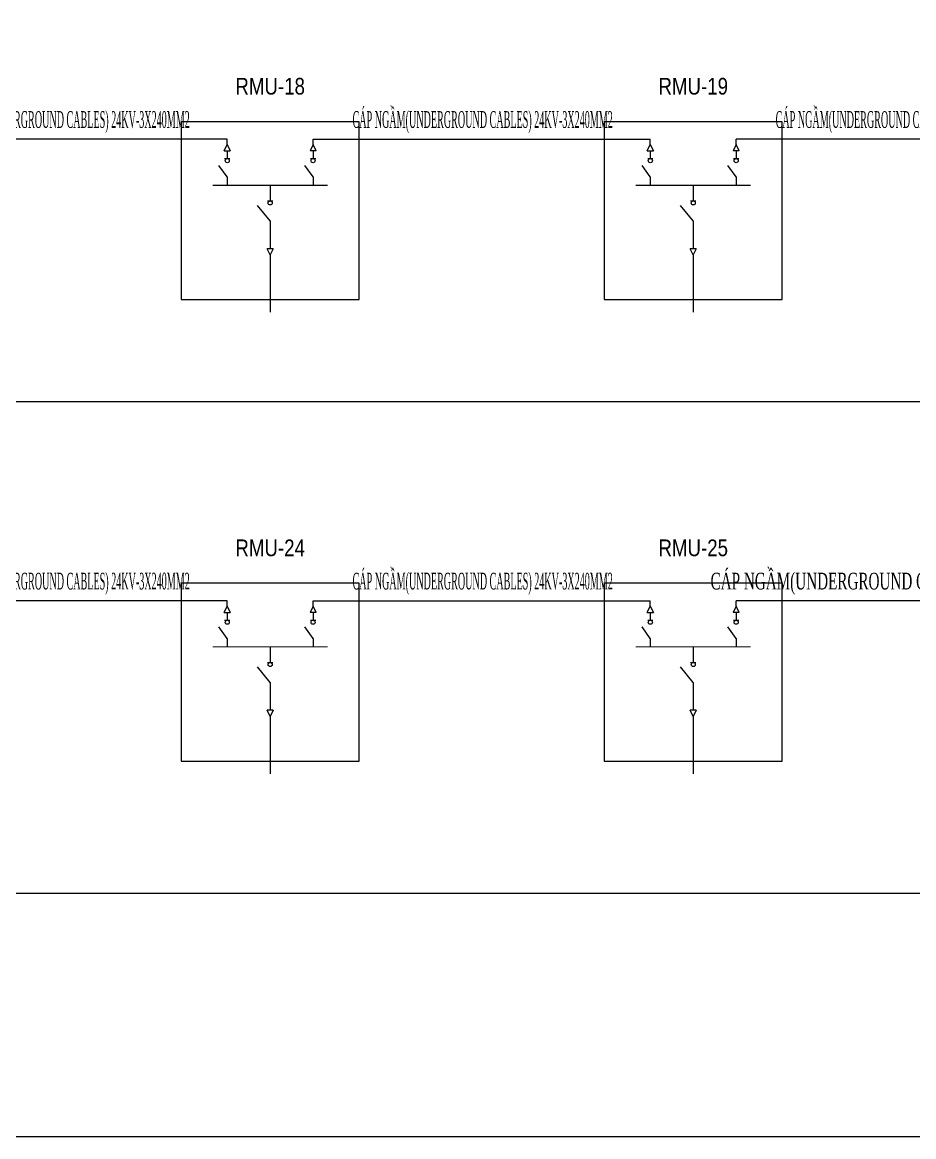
# Model space of a CAD drawing. Extents: x 391676 to 411044, y 2302576 to 2306330.
# Drawn here: x 392334 to 392867, y 2303862 to 2304528 of the extents above; entities that cross this region are included whole.
import ezdxf
from ezdxf.enums import TextEntityAlignment as Align

# ---------------------------------------------------------------- set-up
doc = ezdxf.new("R2010")
doc.units = 0
doc.header["$LTSCALE"] = 5
doc.header["$MEASUREMENT"] = 0
doc.layers.get('0').update_dxf_attribs({"linetype": 'CONTINUOUS', "lineweight": 5})
doc.styles.add('T1', font='vntimeh.shx', dxfattribs={"width": 0.6})
doc.styles.add('T2', font='VHARIAL.TTF', dxfattribs={"width": 0.8})

# ---------------------------------------------------------------- blocks, each defined once
blk = doc.blocks.new('sdgd3')
blk.add_wipeout([(396956.65, 2294428.25), (396956.65, 2295865.45), (398696.52, 2295865.45), (398696.52, 2294428.25)])
for p, q in [((397736.99, 2295024.38), (397535.42, 2295024.38)), ((397788.29, 2295024.38), (397989.87, 2295024.38)), ((398242.74, 2295024.38), (398041.16, 2295024.38)), ((397736.99, 2295017.4), (397736.99, 2295012.72)), ((397736.99, 2295017.4), (397736.99, 2295012.72)), ((397788.29, 2295017.4), (397788.29, 2295012.72)), ((397788.29, 2295017.4), (397788.29, 2295012.72)), ((397989.87, 2295017.4), (397989.87, 2295012.72)), ((397989.87, 2295017.4), (397989.87, 2295012.72)), ((398041.16, 2295017.4), (398041.16, 2295012.72)), ((398041.16, 2295017.4), (398041.16, 2295012.72)), ((397735.41, 2295012.72), (397738.58, 2295012.72)), ((397786.71, 2295012.72), (397789.87, 2295012.72)), ((397988.28, 2295012.72), (397991.45, 2295012.72)), ((398039.58, 2295012.72), (398042.75, 2295012.72)), ((397736.99, 2295001.85), (397732.05, 2295008.66)), ((397736.99, 2295001.85), (397732.05, 2295008.66)), ((397788.29, 2295001.85), (397783.35, 2295008.66)), ((397788.29, 2295001.85), (397783.35, 2295008.66)), ((397989.87, 2295001.85), (397984.93, 2295008.66)), ((397989.87, 2295001.85), (397984.93, 2295008.66)), ((398041.16, 2295001.85), (398036.22, 2295008.66)), ((398041.16, 2295001.85), (398036.22, 2295008.66)), ((397736.99, 2295001.85), (397736.99, 2294996.75)), ((397736.99, 2295001.85), (397736.99, 2294996.75)), ((397762.64, 2294996.75), (397762.64, 2294987.45)), ((397762.64, 2294996.75), (397762.64, 2294987.45)), ((397788.29, 2295001.85), (397788.29, 2294996.75)), ((397788.29, 2295001.85), (397788.29, 2294996.75)), ((397989.87, 2295001.85), (397989.87, 2294996.75)), ((397989.87, 2295001.85), (397989.87, 2294996.75)), ((398015.51, 2294996.75), (398015.51, 2294987.45)), ((398015.51, 2294996.75), (398015.51, 2294987.45)), ((398041.16, 2295001.85), (398041.16, 2294996.75)), ((398041.16, 2295001.85), (398041.16, 2294996.75)), ((397762.64, 2294975.49), (397755.1, 2294984.78)), ((397762.64, 2294975.49), (397755.1, 2294984.78)), ((397761.06, 2294987.45), (397764.22, 2294987.45)), ((398015.51, 2294975.49), (398007.97, 2294984.78)), ((398015.51, 2294975.49), (398007.97, 2294984.78)), ((398013.93, 2294987.45), (398017.1, 2294987.45)), ((397762.64, 2294975.49), (397762.64, 2294958.87)), ((397762.64, 2294975.49), (397762.64, 2294958.87)), ((398015.51, 2294975.49), (398015.51, 2294958.87)), ((398015.51, 2294975.49), (398015.51, 2294958.87)), ((397043.77, 2294867.5), (398621.03, 2294867.5)), ((397736.99, 2294748.55), (397535.42, 2294748.55)), ((397788.29, 2294748.55), (397989.87, 2294748.55)), ((398242.74, 2294748.55), (398041.16, 2294748.55)), ((397735.41, 2294736.88), (397738.58, 2294736.88)), ((397736.99, 2294741.57), (397736.99, 2294736.88)), ((397736.99, 2294741.57), (397736.99, 2294736.88)), ((397786.71, 2294736.88), (397789.87, 2294736.88)), ((397788.29, 2294741.57), (397788.29, 2294736.88)), ((397788.29, 2294741.57), (397788.29, 2294736.88)), ((397988.28, 2294736.88), (397991.45, 2294736.88)), ((397989.87, 2294741.57), (397989.87, 2294736.88)), ((397989.87, 2294741.57), (397989.87, 2294736.88)), ((398039.58, 2294736.88), (398042.75, 2294736.88)), ((398041.16, 2294741.57), (398041.16, 2294736.88)), ((398041.16, 2294741.57), (398041.16, 2294736.88)), ((397736.99, 2294726.02), (397732.05, 2294732.83)), ((397736.99, 2294726.02), (397732.05, 2294732.83)), ((397788.29, 2294726.02), (397783.35, 2294732.83)), ((397788.29, 2294726.02), (397783.35, 2294732.83)), ((397989.87, 2294726.02), (397984.93, 2294732.83)), ((397989.87, 2294726.02), (397984.93, 2294732.83)), ((398041.16, 2294726.02), (398036.22, 2294732.83)), ((398041.16, 2294726.02), (398036.22, 2294732.83)), ((397736.99, 2294726.02), (397736.99, 2294720.92)), ((397736.99, 2294726.02), (397736.99, 2294720.92)), ((397788.29, 2294726.02), (397788.29, 2294720.92)), ((397788.29, 2294726.02), (397788.29, 2294720.92)), ((397989.87, 2294726.02), (397989.87, 2294720.92)), ((397989.87, 2294726.02), (397989.87, 2294720.92)), ((398041.16, 2294726.02), (398041.16, 2294720.92)), ((398041.16, 2294726.02), (398041.16, 2294720.92)), ((397762.64, 2294720.92), (397762.64, 2294711.62)), ((397762.64, 2294720.92), (397762.64, 2294711.62)), ((398015.51, 2294720.92), (398015.51, 2294711.62)), ((398015.51, 2294720.92), (398015.51, 2294711.62)), ((397761.06, 2294711.62), (397764.22, 2294711.62)), ((398013.93, 2294711.62), (398017.1, 2294711.62)), ((397762.64, 2294699.66), (397755.1, 2294708.95)), ((397762.64, 2294699.66), (397755.1, 2294708.95)), ((398015.51, 2294699.66), (398007.97, 2294708.95)), ((398015.51, 2294699.66), (398007.97, 2294708.95)), ((397762.64, 2294699.66), (397762.64, 2294683.04)), ((397762.64, 2294699.66), (397762.64, 2294683.04)), ((398015.51, 2294699.66), (398015.51, 2294683.04)), ((398015.51, 2294699.66), (398015.51, 2294683.04)), ((398495.61, 2294573.61), (397044.91, 2294573.61))]:
    blk.add_line(p, q)
at = {"ltscale": 20}
for p, q in [((397736.99, 2295021.15), (397736.99, 2295024.38)), ((397736.99, 2295021.15), (397736.99, 2295024.38)), ((397788.29, 2295021.15), (397788.29, 2295024.38)), ((397788.29, 2295021.15), (397788.29, 2295024.38)), ((397989.87, 2295021.15), (397989.87, 2295024.38)), ((397989.87, 2295021.15), (397989.87, 2295024.38)), ((398041.16, 2295021.15), (398041.16, 2295024.38)), ((398041.16, 2295021.15), (398041.16, 2295024.38)), ((397735.17, 2295017.4), (397736.99, 2295021.15)), ((397735.17, 2295017.4), (397736.99, 2295021.15)), ((397735.17, 2295017.4), (397738.82, 2295017.4)), ((397735.17, 2295017.4), (397738.82, 2295017.4)), ((397736.99, 2295021.15), (397738.82, 2295017.4)), ((397736.99, 2295021.15), (397738.82, 2295017.4)), ((397788.29, 2295021.15), (397786.47, 2295017.4)), ((397788.29, 2295021.15), (397786.47, 2295017.4)), ((397790.11, 2295017.4), (397786.47, 2295017.4)), ((397790.11, 2295017.4), (397786.47, 2295017.4)), ((397790.11, 2295017.4), (397788.29, 2295021.15)), ((397790.11, 2295017.4), (397788.29, 2295021.15)), ((397988.04, 2295017.4), (397989.87, 2295021.15)), ((397988.04, 2295017.4), (397989.87, 2295021.15)), ((397988.04, 2295017.4), (397991.69, 2295017.4)), ((397988.04, 2295017.4), (397991.69, 2295017.4)), ((397989.87, 2295021.15), (397991.69, 2295017.4)), ((397989.87, 2295021.15), (397991.69, 2295017.4)), ((398041.16, 2295021.15), (398039.34, 2295017.4)), ((398041.16, 2295021.15), (398039.34, 2295017.4)), ((398042.99, 2295017.4), (398039.34, 2295017.4)), ((398042.99, 2295017.4), (398039.34, 2295017.4)), ((398042.99, 2295017.4), (398041.16, 2295021.15)), ((398042.99, 2295017.4), (398041.16, 2295021.15)), ((397764.47, 2294958.87), (397760.82, 2294958.87)), ((397762.64, 2294955.13), (397760.82, 2294958.87)), ((397764.47, 2294958.87), (397760.82, 2294958.87)), ((397762.64, 2294955.13), (397760.82, 2294958.87)), ((397764.47, 2294958.87), (397762.64, 2294955.13)), ((397764.47, 2294958.87), (397762.64, 2294955.13)), ((398017.34, 2294958.87), (398013.69, 2294958.87)), ((398015.51, 2294955.13), (398013.69, 2294958.87)), ((398017.34, 2294958.87), (398013.69, 2294958.87)), ((398015.51, 2294955.13), (398013.69, 2294958.87)), ((398017.34, 2294958.87), (398015.51, 2294955.13)), ((398017.34, 2294958.87), (398015.51, 2294955.13)), ((397762.64, 2294955.13), (397762.64, 2294920.96)), ((397762.64, 2294955.13), (397762.64, 2294920.96)), ((398015.51, 2294955.13), (398015.51, 2294920.96)), ((398015.51, 2294955.13), (398015.51, 2294920.96)), ((397735.17, 2294741.57), (397736.99, 2294745.32)), ((397735.17, 2294741.57), (397736.99, 2294745.32)), ((397736.99, 2294745.32), (397736.99, 2294748.55)), ((397736.99, 2294745.32), (397736.99, 2294748.55)), ((397736.99, 2294745.32), (397738.82, 2294741.57)), ((397736.99, 2294745.32), (397738.82, 2294741.57)), ((397788.29, 2294745.32), (397786.47, 2294741.57)), ((397788.29, 2294745.32), (397786.47, 2294741.57)), ((397788.29, 2294745.32), (397788.29, 2294748.55)), ((397788.29, 2294745.32), (397788.29, 2294748.55)), ((397790.11, 2294741.57), (397788.29, 2294745.32)), ((397790.11, 2294741.57), (397788.29, 2294745.32)), ((397988.04, 2294741.57), (397989.87, 2294745.32)), ((397988.04, 2294741.57), (397989.87, 2294745.32)), ((397989.87, 2294745.32), (397989.87, 2294748.55)), ((397989.87, 2294745.32), (397989.87, 2294748.55)), ((397989.87, 2294745.32), (397991.69, 2294741.57)), ((397989.87, 2294745.32), (397991.69, 2294741.57)), ((398041.16, 2294745.32), (398039.34, 2294741.57)), ((398041.16, 2294745.32), (398039.34, 2294741.57)), ((398041.16, 2294745.32), (398041.16, 2294748.55)), ((398041.16, 2294745.32), (398041.16, 2294748.55)), ((398042.99, 2294741.57), (398041.16, 2294745.32)), ((398042.99, 2294741.57), (398041.16, 2294745.32)), ((397735.17, 2294741.57), (397738.82, 2294741.57)), ((397735.17, 2294741.57), (397738.82, 2294741.57)), ((397790.11, 2294741.57), (397786.47, 2294741.57)), ((397790.11, 2294741.57), (397786.47, 2294741.57)), ((397988.04, 2294741.57), (397991.69, 2294741.57)), ((397988.04, 2294741.57), (397991.69, 2294741.57)), ((398042.99, 2294741.57), (398039.34, 2294741.57)), ((398042.99, 2294741.57), (398039.34, 2294741.57)), ((397764.47, 2294683.04), (397760.82, 2294683.04)), ((397762.64, 2294679.3), (397760.82, 2294683.04)), ((397764.47, 2294683.04), (397760.82, 2294683.04)), ((397762.64, 2294679.3), (397760.82, 2294683.04)), ((397764.47, 2294683.04), (397762.64, 2294679.3)), ((397764.47, 2294683.04), (397762.64, 2294679.3)), ((397762.64, 2294679.3), (397762.64, 2294645.13)), ((397762.64, 2294679.3), (397762.64, 2294645.13)), ((398017.34, 2294683.04), (398013.69, 2294683.04)), ((398015.51, 2294679.3), (398013.69, 2294683.04)), ((398017.34, 2294683.04), (398013.69, 2294683.04)), ((398015.51, 2294679.3), (398013.69, 2294683.04)), ((398017.34, 2294683.04), (398015.51, 2294679.3)), ((398017.34, 2294683.04), (398015.51, 2294679.3)), ((398015.51, 2294679.3), (398015.51, 2294645.13)), ((398015.51, 2294679.3), (398015.51, 2294645.13))]:
    blk.add_line(p, q, dxfattribs=at)
at = {"ltscale": 2}
blk.add_lwpolyline([(396956.65, 2295865.45), (398696.52, 2295865.45), (398696.52, 2294428.25), (396956.65, 2294428.25)], close=True, dxfattribs=at)
at = {"color": 3}
for points in [[(397709.48, 2295034.76), (397709.48, 2294928.44), (397815.8, 2294928.44), (397815.8, 2295034.76)], [(397962.35, 2295034.76), (397962.35, 2294928.44), (398068.67, 2294928.44), (398068.67, 2295034.76)], [(397709.48, 2294758.93), (397709.48, 2294652.61), (397815.8, 2294652.61), (397815.8, 2294758.93)], [(397962.35, 2294758.93), (397962.35, 2294652.61), (398068.67, 2294652.61), (398068.67, 2294758.93)]]:
    blk.add_lwpolyline(points, close=True, dxfattribs=at)
at = {"color": 6, "const_width": 0.652}
for points in [[(397728.3, 2294996.75), (397796.99, 2294996.75)], [(397981.17, 2294996.75), (398049.86, 2294996.75)], [(397728.3, 2294720.92), (397796.99, 2294720.92)], [(397981.17, 2294720.92), (398049.86, 2294720.92)]]:
    blk.add_lwpolyline(points, dxfattribs=at)
for centre in [(397736.99, 2295011.49), (397736.99, 2295011.49), (397788.29, 2295011.49), (397788.29, 2295011.49), (397989.87, 2295011.49), (397989.87, 2295011.49), (398041.16, 2295011.49), (398041.16, 2295011.49), (397762.64, 2294986.23), (397762.64, 2294986.23), (398015.51, 2294986.23), (398015.51, 2294986.23), (397736.99, 2294735.66), (397736.99, 2294735.66), (397788.29, 2294735.66), (397788.29, 2294735.66), (397989.87, 2294735.66), (397989.87, 2294735.66), (398041.16, 2294735.66), (398041.16, 2294735.66), (397762.64, 2294710.39), (397762.64, 2294710.39), (398015.51, 2294710.39), (398015.51, 2294710.39)]:
    blk.add_circle(centre, 1.23)
for s, style, width, p in [('RMU-18', 'T2', 0.8, (397762.64, 2295050.97)), ('RMU-19', 'T2', 0.8, (398015.51, 2295050.97)), ('c¸p NGÇM(UNDERGROUND CABLES) 24kv-3X240mm2', 'T1', 0.4, (397636.81, 2295031.08)), ('c¸p NGÇM(UNDERGROUND CABLES) 24kv-3X240mm2', 'T1', 0.4, (397889.68, 2295031.08)), ('c¸p NGÇM(UNDERGROUND CABLES) 24kv-3X240mm2', 'T1', 0.4, (398142.56, 2295031.08)), ('RMU-24', 'T2', 0.8, (397762.64, 2294775.13)), ('RMU-25', 'T2', 0.8, (398015.51, 2294775.13)), ('c¸p NGÇM(UNDERGROUND CABLES) 24kv-3X240mm2', 'T1', 0.4, (397636.81, 2294755.25)), ('c¸p NGÇM(UNDERGROUND CABLES) 24kv-3X240mm2', 'T1', 0.4, (397889.68, 2294755.25)), ('c¸p NGÇM(UNDERGROUND CABLES) 24kv-3X240mm2', 'T1', 0.6, (398142.56, 2294755.25))]:
    blk.add_text(s, height=10, dxfattribs=dict(style=style, width=width)).set_placement(p, align=Align.CENTER)
blk.add_wipeout([(396956.65, 2294428.25), (396956.65, 2295865.45), (398696.52, 2295865.45), (398696.52, 2294428.25)])
for p, q in [((397736.99, 2295024.38), (397535.42, 2295024.38)), ((397788.29, 2295024.38), (397989.87, 2295024.38)), ((398242.74, 2295024.38), (398041.16, 2295024.38)), ((397736.99, 2295017.4), (397736.99, 2295012.72)), ((397736.99, 2295017.4), (397736.99, 2295012.72)), ((397788.29, 2295017.4), (397788.29, 2295012.72)), ((397788.29, 2295017.4), (397788.29, 2295012.72)), ((397989.87, 2295017.4), (397989.87, 2295012.72)), ((397989.87, 2295017.4), (397989.87, 2295012.72)), ((398041.16, 2295017.4), (398041.16, 2295012.72)), ((398041.16, 2295017.4), (398041.16, 2295012.72)), ((397735.41, 2295012.72), (397738.58, 2295012.72)), ((397786.71, 2295012.72), (397789.87, 2295012.72)), ((397988.28, 2295012.72), (397991.45, 2295012.72)), ((398039.58, 2295012.72), (398042.75, 2295012.72)), ((397736.99, 2295001.85), (397732.05, 2295008.66)), ((397736.99, 2295001.85), (397732.05, 2295008.66)), ((397788.29, 2295001.85), (397783.35, 2295008.66)), ((397788.29, 2295001.85), (397783.35, 2295008.66)), ((397989.87, 2295001.85), (397984.93, 2295008.66)), ((397989.87, 2295001.85), (397984.93, 2295008.66)), ((398041.16, 2295001.85), (398036.22, 2295008.66)), ((398041.16, 2295001.85), (398036.22, 2295008.66)), ((397736.99, 2295001.85), (397736.99, 2294996.75)), ((397736.99, 2295001.85), (397736.99, 2294996.75)), ((397762.64, 2294996.75), (397762.64, 2294987.45)), ((397762.64, 2294996.75), (397762.64, 2294987.45)), ((397788.29, 2295001.85), (397788.29, 2294996.75)), ((397788.29, 2295001.85), (397788.29, 2294996.75)), ((397989.87, 2295001.85), (397989.87, 2294996.75)), ((397989.87, 2295001.85), (397989.87, 2294996.75)), ((398015.51, 2294996.75), (398015.51, 2294987.45)), ((398015.51, 2294996.75), (398015.51, 2294987.45)), ((398041.16, 2295001.85), (398041.16, 2294996.75)), ((398041.16, 2295001.85), (398041.16, 2294996.75)), ((397762.64, 2294975.49), (397755.1, 2294984.78)), ((397762.64, 2294975.49), (397755.1, 2294984.78)), ((397761.06, 2294987.45), (397764.22, 2294987.45)), ((398015.51, 2294975.49), (398007.97, 2294984.78)), ((398015.51, 2294975.49), (398007.97, 2294984.78)), ((398013.93, 2294987.45), (398017.1, 2294987.45)), ((397762.64, 2294975.49), (397762.64, 2294958.87)), ((397762.64, 2294975.49), (397762.64, 2294958.87)), ((398015.51, 2294975.49), (398015.51, 2294958.87)), ((398015.51, 2294975.49), (398015.51, 2294958.87)), ((397043.77, 2294867.5), (398621.03, 2294867.5)), ((397736.99, 2294748.55), (397535.42, 2294748.55)), ((397788.29, 2294748.55), (397989.87, 2294748.55)), ((398242.74, 2294748.55), (398041.16, 2294748.55)), ((397735.41, 2294736.88), (397738.58, 2294736.88)), ((397736.99, 2294741.57), (397736.99, 2294736.88)), ((397736.99, 2294741.57), (397736.99, 2294736.88)), ((397786.71, 2294736.88), (397789.87, 2294736.88)), ((397788.29, 2294741.57), (397788.29, 2294736.88)), ((397788.29, 2294741.57), (397788.29, 2294736.88)), ((397988.28, 2294736.88), (397991.45, 2294736.88)), ((397989.87, 2294741.57), (397989.87, 2294736.88)), ((397989.87, 2294741.57), (397989.87, 2294736.88)), ((398039.58, 2294736.88), (398042.75, 2294736.88)), ((398041.16, 2294741.57), (398041.16, 2294736.88)), ((398041.16, 2294741.57), (398041.16, 2294736.88)), ((397736.99, 2294726.02), (397732.05, 2294732.83)), ((397736.99, 2294726.02), (397732.05, 2294732.83)), ((397788.29, 2294726.02), (397783.35, 2294732.83)), ((397788.29, 2294726.02), (397783.35, 2294732.83)), ((397989.87, 2294726.02), (397984.93, 2294732.83)), ((397989.87, 2294726.02), (397984.93, 2294732.83)), ((398041.16, 2294726.02), (398036.22, 2294732.83)), ((398041.16, 2294726.02), (398036.22, 2294732.83)), ((397736.99, 2294726.02), (397736.99, 2294720.92)), ((397736.99, 2294726.02), (397736.99, 2294720.92)), ((397788.29, 2294726.02), (397788.29, 2294720.92)), ((397788.29, 2294726.02), (397788.29, 2294720.92)), ((397989.87, 2294726.02), (397989.87, 2294720.92)), ((397989.87, 2294726.02), (397989.87, 2294720.92)), ((398041.16, 2294726.02), (398041.16, 2294720.92)), ((398041.16, 2294726.02), (398041.16, 2294720.92)), ((397762.64, 2294720.92), (397762.64, 2294711.62)), ((397762.64, 2294720.92), (397762.64, 2294711.62)), ((398015.51, 2294720.92), (398015.51, 2294711.62)), ((398015.51, 2294720.92), (398015.51, 2294711.62)), ((397761.06, 2294711.62), (397764.22, 2294711.62)), ((398013.93, 2294711.62), (398017.1, 2294711.62)), ((397762.64, 2294699.66), (397755.1, 2294708.95)), ((397762.64, 2294699.66), (397755.1, 2294708.95)), ((398015.51, 2294699.66), (398007.97, 2294708.95)), ((398015.51, 2294699.66), (398007.97, 2294708.95)), ((397762.64, 2294699.66), (397762.64, 2294683.04)), ((397762.64, 2294699.66), (397762.64, 2294683.04)), ((398015.51, 2294699.66), (398015.51, 2294683.04)), ((398015.51, 2294699.66), (398015.51, 2294683.04)), ((398495.61, 2294573.61), (397044.91, 2294573.61))]:
    blk.add_line(p, q)
at = {"ltscale": 20}
for p, q in [((397736.99, 2295021.15), (397736.99, 2295024.38)), ((397736.99, 2295021.15), (397736.99, 2295024.38)), ((397788.29, 2295021.15), (397788.29, 2295024.38)), ((397788.29, 2295021.15), (397788.29, 2295024.38)), ((397989.87, 2295021.15), (397989.87, 2295024.38)), ((397989.87, 2295021.15), (397989.87, 2295024.38)), ((398041.16, 2295021.15), (398041.16, 2295024.38)), ((398041.16, 2295021.15), (398041.16, 2295024.38)), ((397735.17, 2295017.4), (397736.99, 2295021.15)), ((397735.17, 2295017.4), (397736.99, 2295021.15)), ((397735.17, 2295017.4), (397738.82, 2295017.4)), ((397735.17, 2295017.4), (397738.82, 2295017.4)), ((397736.99, 2295021.15), (397738.82, 2295017.4)), ((397736.99, 2295021.15), (397738.82, 2295017.4)), ((397788.29, 2295021.15), (397786.47, 2295017.4)), ((397788.29, 2295021.15), (397786.47, 2295017.4)), ((397790.11, 2295017.4), (397786.47, 2295017.4)), ((397790.11, 2295017.4), (397786.47, 2295017.4)), ((397790.11, 2295017.4), (397788.29, 2295021.15)), ((397790.11, 2295017.4), (397788.29, 2295021.15)), ((397988.04, 2295017.4), (397989.87, 2295021.15)), ((397988.04, 2295017.4), (397989.87, 2295021.15)), ((397988.04, 2295017.4), (397991.69, 2295017.4)), ((397988.04, 2295017.4), (397991.69, 2295017.4)), ((397989.87, 2295021.15), (397991.69, 2295017.4)), ((397989.87, 2295021.15), (397991.69, 2295017.4)), ((398041.16, 2295021.15), (398039.34, 2295017.4)), ((398041.16, 2295021.15), (398039.34, 2295017.4)), ((398042.99, 2295017.4), (398039.34, 2295017.4)), ((398042.99, 2295017.4), (398039.34, 2295017.4)), ((398042.99, 2295017.4), (398041.16, 2295021.15)), ((398042.99, 2295017.4), (398041.16, 2295021.15)), ((397764.47, 2294958.87), (397760.82, 2294958.87)), ((397762.64, 2294955.13), (397760.82, 2294958.87)), ((397764.47, 2294958.87), (397760.82, 2294958.87)), ((397762.64, 2294955.13), (397760.82, 2294958.87)), ((397764.47, 2294958.87), (397762.64, 2294955.13)), ((397764.47, 2294958.87), (397762.64, 2294955.13)), ((398017.34, 2294958.87), (398013.69, 2294958.87)), ((398015.51, 2294955.13), (398013.69, 2294958.87)), ((398017.34, 2294958.87), (398013.69, 2294958.87)), ((398015.51, 2294955.13), (398013.69, 2294958.87)), ((398017.34, 2294958.87), (398015.51, 2294955.13)), ((398017.34, 2294958.87), (398015.51, 2294955.13)), ((397762.64, 2294955.13), (397762.64, 2294920.96)), ((397762.64, 2294955.13), (397762.64, 2294920.96)), ((398015.51, 2294955.13), (398015.51, 2294920.96)), ((398015.51, 2294955.13), (398015.51, 2294920.96)), ((397735.17, 2294741.57), (397736.99, 2294745.32)), ((397735.17, 2294741.57), (397736.99, 2294745.32)), ((397736.99, 2294745.32), (397736.99, 2294748.55)), ((397736.99, 2294745.32), (397736.99, 2294748.55)), ((397736.99, 2294745.32), (397738.82, 2294741.57)), ((397736.99, 2294745.32), (397738.82, 2294741.57)), ((397788.29, 2294745.32), (397786.47, 2294741.57)), ((397788.29, 2294745.32), (397786.47, 2294741.57)), ((397788.29, 2294745.32), (397788.29, 2294748.55)), ((397788.29, 2294745.32), (397788.29, 2294748.55)), ((397790.11, 2294741.57), (397788.29, 2294745.32)), ((397790.11, 2294741.57), (397788.29, 2294745.32)), ((397988.04, 2294741.57), (397989.87, 2294745.32)), ((397988.04, 2294741.57), (397989.87, 2294745.32)), ((397989.87, 2294745.32), (397989.87, 2294748.55)), ((397989.87, 2294745.32), (397989.87, 2294748.55)), ((397989.87, 2294745.32), (397991.69, 2294741.57)), ((397989.87, 2294745.32), (397991.69, 2294741.57)), ((398041.16, 2294745.32), (398039.34, 2294741.57)), ((398041.16, 2294745.32), (398039.34, 2294741.57)), ((398041.16, 2294745.32), (398041.16, 2294748.55)), ((398041.16, 2294745.32), (398041.16, 2294748.55)), ((398042.99, 2294741.57), (398041.16, 2294745.32)), ((398042.99, 2294741.57), (398041.16, 2294745.32)), ((397735.17, 2294741.57), (397738.82, 2294741.57)), ((397735.17, 2294741.57), (397738.82, 2294741.57)), ((397790.11, 2294741.57), (397786.47, 2294741.57)), ((397790.11, 2294741.57), (397786.47, 2294741.57)), ((397988.04, 2294741.57), (397991.69, 2294741.57)), ((397988.04, 2294741.57), (397991.69, 2294741.57)), ((398042.99, 2294741.57), (398039.34, 2294741.57)), ((398042.99, 2294741.57), (398039.34, 2294741.57)), ((397764.47, 2294683.04), (397760.82, 2294683.04)), ((397762.64, 2294679.3), (397760.82, 2294683.04)), ((397764.47, 2294683.04), (397760.82, 2294683.04)), ((397762.64, 2294679.3), (397760.82, 2294683.04)), ((397764.47, 2294683.04), (397762.64, 2294679.3)), ((397764.47, 2294683.04), (397762.64, 2294679.3)), ((397762.64, 2294679.3), (397762.64, 2294645.13)), ((397762.64, 2294679.3), (397762.64, 2294645.13)), ((398017.34, 2294683.04), (398013.69, 2294683.04)), ((398015.51, 2294679.3), (398013.69, 2294683.04)), ((398017.34, 2294683.04), (398013.69, 2294683.04)), ((398015.51, 2294679.3), (398013.69, 2294683.04)), ((398017.34, 2294683.04), (398015.51, 2294679.3)), ((398017.34, 2294683.04), (398015.51, 2294679.3)), ((398015.51, 2294679.3), (398015.51, 2294645.13)), ((398015.51, 2294679.3), (398015.51, 2294645.13))]:
    blk.add_line(p, q, dxfattribs=at)
at = {"ltscale": 2}
blk.add_lwpolyline([(396956.65, 2295865.45), (398696.52, 2295865.45), (398696.52, 2294428.25), (396956.65, 2294428.25)], close=True, dxfattribs=at)
at = {"color": 3}
for points in [[(397709.48, 2295034.76), (397709.48, 2294928.44), (397815.8, 2294928.44), (397815.8, 2295034.76)], [(397962.35, 2295034.76), (397962.35, 2294928.44), (398068.67, 2294928.44), (398068.67, 2295034.76)], [(397709.48, 2294758.93), (397709.48, 2294652.61), (397815.8, 2294652.61), (397815.8, 2294758.93)], [(397962.35, 2294758.93), (397962.35, 2294652.61), (398068.67, 2294652.61), (398068.67, 2294758.93)]]:
    blk.add_lwpolyline(points, close=True, dxfattribs=at)
at = {"color": 6, "const_width": 0.652}
for points in [[(397728.3, 2294996.75), (397796.99, 2294996.75)], [(397981.17, 2294996.75), (398049.86, 2294996.75)], [(397728.3, 2294720.92), (397796.99, 2294720.92)], [(397981.17, 2294720.92), (398049.86, 2294720.92)]]:
    blk.add_lwpolyline(points, dxfattribs=at)
for centre in [(397736.99, 2295011.49), (397736.99, 2295011.49), (397788.29, 2295011.49), (397788.29, 2295011.49), (397989.87, 2295011.49), (397989.87, 2295011.49), (398041.16, 2295011.49), (398041.16, 2295011.49), (397762.64, 2294986.23), (397762.64, 2294986.23), (398015.51, 2294986.23), (398015.51, 2294986.23), (397736.99, 2294735.66), (397736.99, 2294735.66), (397788.29, 2294735.66), (397788.29, 2294735.66), (397989.87, 2294735.66), (397989.87, 2294735.66), (398041.16, 2294735.66), (398041.16, 2294735.66), (397762.64, 2294710.39), (397762.64, 2294710.39), (398015.51, 2294710.39), (398015.51, 2294710.39)]:
    blk.add_circle(centre, 1.23)
for s, style, width, p in [('RMU-18', 'T2', 0.8, (397762.64, 2295050.97)), ('RMU-19', 'T2', 0.8, (398015.51, 2295050.97)), ('c¸p NGÇM(UNDERGROUND CABLES) 24kv-3X240mm2', 'T1', 0.4, (397636.81, 2295031.08)), ('c¸p NGÇM(UNDERGROUND CABLES) 24kv-3X240mm2', 'T1', 0.4, (397889.68, 2295031.08)), ('c¸p NGÇM(UNDERGROUND CABLES) 24kv-3X240mm2', 'T1', 0.4, (398142.56, 2295031.08)), ('RMU-24', 'T2', 0.8, (397762.64, 2294775.13)), ('RMU-25', 'T2', 0.8, (398015.51, 2294775.13)), ('c¸p NGÇM(UNDERGROUND CABLES) 24kv-3X240mm2', 'T1', 0.4, (397636.81, 2294755.25)), ('c¸p NGÇM(UNDERGROUND CABLES) 24kv-3X240mm2', 'T1', 0.4, (397889.68, 2294755.25)), ('c¸p NGÇM(UNDERGROUND CABLES) 24kv-3X240mm2', 'T1', 0.6, (398142.56, 2294755.25))]:
    blk.add_text(s, height=10, dxfattribs=dict(style=style, width=width)).set_placement(p, align=Align.CENTER)
blk.add_wipeout([(396956.65, 2294428.25), (396956.65, 2295865.45), (398696.52, 2295865.45), (398696.52, 2294428.25)])
for p, q in [((397736.99, 2295024.38), (397535.42, 2295024.38)), ((397788.29, 2295024.38), (397989.87, 2295024.38)), ((398242.74, 2295024.38), (398041.16, 2295024.38)), ((397736.99, 2295017.4), (397736.99, 2295012.72)), ((397736.99, 2295017.4), (397736.99, 2295012.72)), ((397788.29, 2295017.4), (397788.29, 2295012.72)), ((397788.29, 2295017.4), (397788.29, 2295012.72)), ((397989.87, 2295017.4), (397989.87, 2295012.72)), ((397989.87, 2295017.4), (397989.87, 2295012.72)), ((398041.16, 2295017.4), (398041.16, 2295012.72)), ((398041.16, 2295017.4), (398041.16, 2295012.72)), ((397735.41, 2295012.72), (397738.58, 2295012.72)), ((397786.71, 2295012.72), (397789.87, 2295012.72)), ((397988.28, 2295012.72), (397991.45, 2295012.72)), ((398039.58, 2295012.72), (398042.75, 2295012.72)), ((397736.99, 2295001.85), (397732.05, 2295008.66)), ((397736.99, 2295001.85), (397732.05, 2295008.66)), ((397788.29, 2295001.85), (397783.35, 2295008.66)), ((397788.29, 2295001.85), (397783.35, 2295008.66)), ((397989.87, 2295001.85), (397984.93, 2295008.66)), ((397989.87, 2295001.85), (397984.93, 2295008.66)), ((398041.16, 2295001.85), (398036.22, 2295008.66)), ((398041.16, 2295001.85), (398036.22, 2295008.66)), ((397736.99, 2295001.85), (397736.99, 2294996.75)), ((397736.99, 2295001.85), (397736.99, 2294996.75)), ((397762.64, 2294996.75), (397762.64, 2294987.45)), ((397762.64, 2294996.75), (397762.64, 2294987.45)), ((397788.29, 2295001.85), (397788.29, 2294996.75)), ((397788.29, 2295001.85), (397788.29, 2294996.75)), ((397989.87, 2295001.85), (397989.87, 2294996.75)), ((397989.87, 2295001.85), (397989.87, 2294996.75)), ((398015.51, 2294996.75), (398015.51, 2294987.45)), ((398015.51, 2294996.75), (398015.51, 2294987.45)), ((398041.16, 2295001.85), (398041.16, 2294996.75)), ((398041.16, 2295001.85), (398041.16, 2294996.75)), ((397762.64, 2294975.49), (397755.1, 2294984.78)), ((397762.64, 2294975.49), (397755.1, 2294984.78)), ((397761.06, 2294987.45), (397764.22, 2294987.45)), ((398015.51, 2294975.49), (398007.97, 2294984.78)), ((398015.51, 2294975.49), (398007.97, 2294984.78)), ((398013.93, 2294987.45), (398017.1, 2294987.45)), ((397762.64, 2294975.49), (397762.64, 2294958.87)), ((397762.64, 2294975.49), (397762.64, 2294958.87)), ((398015.51, 2294975.49), (398015.51, 2294958.87)), ((398015.51, 2294975.49), (398015.51, 2294958.87)), ((397044.92, 2294867.5), (398621.03, 2294867.5)), ((397736.99, 2294748.55), (397535.42, 2294748.55)), ((397788.29, 2294748.55), (397989.87, 2294748.55)), ((398242.74, 2294748.55), (398041.16, 2294748.55)), ((397735.41, 2294736.88), (397738.58, 2294736.88)), ((397736.99, 2294741.57), (397736.99, 2294736.88)), ((397736.99, 2294741.57), (397736.99, 2294736.88)), ((397786.71, 2294736.88), (397789.87, 2294736.88)), ((397788.29, 2294741.57), (397788.29, 2294736.88)), ((397788.29, 2294741.57), (397788.29, 2294736.88)), ((397988.28, 2294736.88), (397991.45, 2294736.88)), ((397989.87, 2294741.57), (397989.87, 2294736.88)), ((397989.87, 2294741.57), (397989.87, 2294736.88)), ((398039.58, 2294736.88), (398042.75, 2294736.88)), ((398041.16, 2294741.57), (398041.16, 2294736.88)), ((398041.16, 2294741.57), (398041.16, 2294736.88)), ((397736.99, 2294726.02), (397732.05, 2294732.83)), ((397736.99, 2294726.02), (397732.05, 2294732.83)), ((397788.29, 2294726.02), (397783.35, 2294732.83)), ((397788.29, 2294726.02), (397783.35, 2294732.83)), ((397989.87, 2294726.02), (397984.93, 2294732.83)), ((397989.87, 2294726.02), (397984.93, 2294732.83)), ((398041.16, 2294726.02), (398036.22, 2294732.83)), ((398041.16, 2294726.02), (398036.22, 2294732.83)), ((397736.99, 2294726.02), (397736.99, 2294720.92)), ((397736.99, 2294726.02), (397736.99, 2294720.92)), ((397788.29, 2294726.02), (397788.29, 2294720.92)), ((397788.29, 2294726.02), (397788.29, 2294720.92)), ((397989.87, 2294726.02), (397989.87, 2294720.92)), ((397989.87, 2294726.02), (397989.87, 2294720.92)), ((398041.16, 2294726.02), (398041.16, 2294720.92)), ((398041.16, 2294726.02), (398041.16, 2294720.92)), ((397762.64, 2294720.92), (397762.64, 2294711.62)), ((397762.64, 2294720.92), (397762.64, 2294711.62)), ((398015.51, 2294720.92), (398015.51, 2294711.62)), ((398015.51, 2294720.92), (398015.51, 2294711.62)), ((397761.06, 2294711.62), (397764.22, 2294711.62)), ((398013.93, 2294711.62), (398017.1, 2294711.62)), ((397762.64, 2294699.66), (397755.1, 2294708.95)), ((397762.64, 2294699.66), (397755.1, 2294708.95)), ((398015.51, 2294699.66), (398007.97, 2294708.95)), ((398015.51, 2294699.66), (398007.97, 2294708.95)), ((397762.64, 2294699.66), (397762.64, 2294683.04)), ((397762.64, 2294699.66), (397762.64, 2294683.04)), ((398015.51, 2294699.66), (398015.51, 2294683.04)), ((398015.51, 2294699.66), (398015.51, 2294683.04)), ((398495.61, 2294573.61), (397044.91, 2294573.61))]:
    blk.add_line(p, q)
at = {"ltscale": 20}
for p, q in [((397736.99, 2295021.15), (397736.99, 2295024.38)), ((397736.99, 2295021.15), (397736.99, 2295024.38)), ((397788.29, 2295021.15), (397788.29, 2295024.38)), ((397788.29, 2295021.15), (397788.29, 2295024.38)), ((397989.87, 2295021.15), (397989.87, 2295024.38)), ((397989.87, 2295021.15), (397989.87, 2295024.38)), ((398041.16, 2295021.15), (398041.16, 2295024.38)), ((398041.16, 2295021.15), (398041.16, 2295024.38)), ((397735.17, 2295017.4), (397736.99, 2295021.15)), ((397735.17, 2295017.4), (397736.99, 2295021.15)), ((397735.17, 2295017.4), (397738.82, 2295017.4)), ((397735.17, 2295017.4), (397738.82, 2295017.4)), ((397736.99, 2295021.15), (397738.82, 2295017.4)), ((397736.99, 2295021.15), (397738.82, 2295017.4)), ((397788.29, 2295021.15), (397786.47, 2295017.4)), ((397788.29, 2295021.15), (397786.47, 2295017.4)), ((397790.11, 2295017.4), (397786.47, 2295017.4)), ((397790.11, 2295017.4), (397786.47, 2295017.4)), ((397790.11, 2295017.4), (397788.29, 2295021.15)), ((397790.11, 2295017.4), (397788.29, 2295021.15)), ((397988.04, 2295017.4), (397989.87, 2295021.15)), ((397988.04, 2295017.4), (397989.87, 2295021.15)), ((397988.04, 2295017.4), (397991.69, 2295017.4)), ((397988.04, 2295017.4), (397991.69, 2295017.4)), ((397989.87, 2295021.15), (397991.69, 2295017.4)), ((397989.87, 2295021.15), (397991.69, 2295017.4)), ((398041.16, 2295021.15), (398039.34, 2295017.4)), ((398041.16, 2295021.15), (398039.34, 2295017.4)), ((398042.99, 2295017.4), (398039.34, 2295017.4)), ((398042.99, 2295017.4), (398039.34, 2295017.4)), ((398042.99, 2295017.4), (398041.16, 2295021.15)), ((398042.99, 2295017.4), (398041.16, 2295021.15)), ((397764.47, 2294958.87), (397760.82, 2294958.87)), ((397762.64, 2294955.13), (397760.82, 2294958.87)), ((397764.47, 2294958.87), (397760.82, 2294958.87)), ((397762.64, 2294955.13), (397760.82, 2294958.87)), ((397764.47, 2294958.87), (397762.64, 2294955.13)), ((397764.47, 2294958.87), (397762.64, 2294955.13)), ((398017.34, 2294958.87), (398013.69, 2294958.87)), ((398015.51, 2294955.13), (398013.69, 2294958.87)), ((398017.34, 2294958.87), (398013.69, 2294958.87)), ((398015.51, 2294955.13), (398013.69, 2294958.87)), ((398017.34, 2294958.87), (398015.51, 2294955.13)), ((398017.34, 2294958.87), (398015.51, 2294955.13)), ((397762.64, 2294955.13), (397762.64, 2294920.96)), ((397762.64, 2294955.13), (397762.64, 2294920.96)), ((398015.51, 2294955.13), (398015.51, 2294920.96)), ((398015.51, 2294955.13), (398015.51, 2294920.96)), ((397735.17, 2294741.57), (397736.99, 2294745.32)), ((397735.17, 2294741.57), (397736.99, 2294745.32)), ((397736.99, 2294745.32), (397736.99, 2294748.55)), ((397736.99, 2294745.32), (397736.99, 2294748.55)), ((397736.99, 2294745.32), (397738.82, 2294741.57)), ((397736.99, 2294745.32), (397738.82, 2294741.57)), ((397788.29, 2294745.32), (397786.47, 2294741.57)), ((397788.29, 2294745.32), (397786.47, 2294741.57)), ((397788.29, 2294745.32), (397788.29, 2294748.55)), ((397788.29, 2294745.32), (397788.29, 2294748.55)), ((397790.11, 2294741.57), (397788.29, 2294745.32)), ((397790.11, 2294741.57), (397788.29, 2294745.32)), ((397988.04, 2294741.57), (397989.87, 2294745.32)), ((397988.04, 2294741.57), (397989.87, 2294745.32)), ((397989.87, 2294745.32), (397989.87, 2294748.55)), ((397989.87, 2294745.32), (397989.87, 2294748.55)), ((397989.87, 2294745.32), (397991.69, 2294741.57)), ((397989.87, 2294745.32), (397991.69, 2294741.57)), ((398041.16, 2294745.32), (398039.34, 2294741.57)), ((398041.16, 2294745.32), (398039.34, 2294741.57)), ((398041.16, 2294745.32), (398041.16, 2294748.55)), ((398041.16, 2294745.32), (398041.16, 2294748.55)), ((398042.99, 2294741.57), (398041.16, 2294745.32)), ((398042.99, 2294741.57), (398041.16, 2294745.32)), ((397735.17, 2294741.57), (397738.82, 2294741.57)), ((397735.17, 2294741.57), (397738.82, 2294741.57)), ((397790.11, 2294741.57), (397786.47, 2294741.57)), ((397790.11, 2294741.57), (397786.47, 2294741.57)), ((397988.04, 2294741.57), (397991.69, 2294741.57)), ((397988.04, 2294741.57), (397991.69, 2294741.57)), ((398042.99, 2294741.57), (398039.34, 2294741.57)), ((398042.99, 2294741.57), (398039.34, 2294741.57)), ((397764.47, 2294683.04), (397760.82, 2294683.04)), ((397762.64, 2294679.3), (397760.82, 2294683.04)), ((397764.47, 2294683.04), (397760.82, 2294683.04)), ((397762.64, 2294679.3), (397760.82, 2294683.04)), ((397764.47, 2294683.04), (397762.64, 2294679.3)), ((397764.47, 2294683.04), (397762.64, 2294679.3)), ((397762.64, 2294679.3), (397762.64, 2294645.13)), ((397762.64, 2294679.3), (397762.64, 2294645.13)), ((398017.34, 2294683.04), (398013.69, 2294683.04)), ((398015.51, 2294679.3), (398013.69, 2294683.04)), ((398017.34, 2294683.04), (398013.69, 2294683.04)), ((398015.51, 2294679.3), (398013.69, 2294683.04)), ((398017.34, 2294683.04), (398015.51, 2294679.3)), ((398017.34, 2294683.04), (398015.51, 2294679.3)), ((398015.51, 2294679.3), (398015.51, 2294645.13)), ((398015.51, 2294679.3), (398015.51, 2294645.13))]:
    blk.add_line(p, q, dxfattribs=at)
at = {"ltscale": 2}
blk.add_lwpolyline([(396956.65, 2295865.45), (398696.52, 2295865.45), (398696.52, 2294428.25), (396956.65, 2294428.25)], close=True, dxfattribs=at)
at = {"color": 3}
for points in [[(397709.48, 2295034.76), (397709.48, 2294928.44), (397815.8, 2294928.44), (397815.8, 2295034.76)], [(397962.35, 2295034.76), (397962.35, 2294928.44), (398068.67, 2294928.44), (398068.67, 2295034.76)], [(397709.48, 2294758.93), (397709.48, 2294652.61), (397815.8, 2294652.61), (397815.8, 2294758.93)], [(397962.35, 2294758.93), (397962.35, 2294652.61), (398068.67, 2294652.61), (398068.67, 2294758.93)]]:
    blk.add_lwpolyline(points, close=True, dxfattribs=at)
at = {"color": 6, "const_width": 0.652}
for points in [[(397728.3, 2294996.75), (397796.99, 2294996.75)], [(397981.17, 2294996.75), (398049.86, 2294996.75)], [(397728.3, 2294720.92), (397796.99, 2294720.92)], [(397981.17, 2294720.92), (398049.86, 2294720.92)]]:
    blk.add_lwpolyline(points, dxfattribs=at)
for centre in [(397736.99, 2295011.49), (397736.99, 2295011.49), (397788.29, 2295011.49), (397788.29, 2295011.49), (397989.87, 2295011.49), (397989.87, 2295011.49), (398041.16, 2295011.49), (398041.16, 2295011.49), (397762.64, 2294986.23), (397762.64, 2294986.23), (398015.51, 2294986.23), (398015.51, 2294986.23), (397736.99, 2294735.66), (397736.99, 2294735.66), (397788.29, 2294735.66), (397788.29, 2294735.66), (397989.87, 2294735.66), (397989.87, 2294735.66), (398041.16, 2294735.66), (398041.16, 2294735.66), (397762.64, 2294710.39), (397762.64, 2294710.39), (398015.51, 2294710.39), (398015.51, 2294710.39)]:
    blk.add_circle(centre, 1.23)
for s, style, width, p in [('RMU-18', 'T2', 0.8, (397762.64, 2295050.97)), ('RMU-19', 'T2', 0.8, (398015.51, 2295050.97)), ('c¸p NGÇM(UNDERGROUND CABLES) 24kv-3X240mm2', 'T1', 0.4, (397636.81, 2295031.08)), ('c¸p NGÇM(UNDERGROUND CABLES) 24kv-3X240mm2', 'T1', 0.4, (397889.68, 2295031.08)), ('c¸p NGÇM(UNDERGROUND CABLES) 24kv-3X240mm2', 'T1', 0.4, (398142.56, 2295031.08)), ('RMU-24', 'T2', 0.8, (397762.64, 2294775.13)), ('RMU-25', 'T2', 0.8, (398015.51, 2294775.13)), ('c¸p NGÇM(UNDERGROUND CABLES) 24kv-3X240mm2', 'T1', 0.4, (397636.81, 2294755.25)), ('c¸p NGÇM(UNDERGROUND CABLES) 24kv-3X240mm2', 'T1', 0.4, (397889.68, 2294755.25)), ('c¸p NGÇM(UNDERGROUND CABLES) 24kv-3X240mm2', 'T1', 0.6, (398142.56, 2294755.25))]:
    blk.add_text(s, height=10, dxfattribs=dict(style=style, width=width)).set_placement(p, align=Align.CENTER)

msp = doc.modelspace()

# ---------------------------------------------------------------- block references
msp.add_blockref('sdgd3', (-5280.54, 9434.12))

doc.saveas('drawing.dxf')
